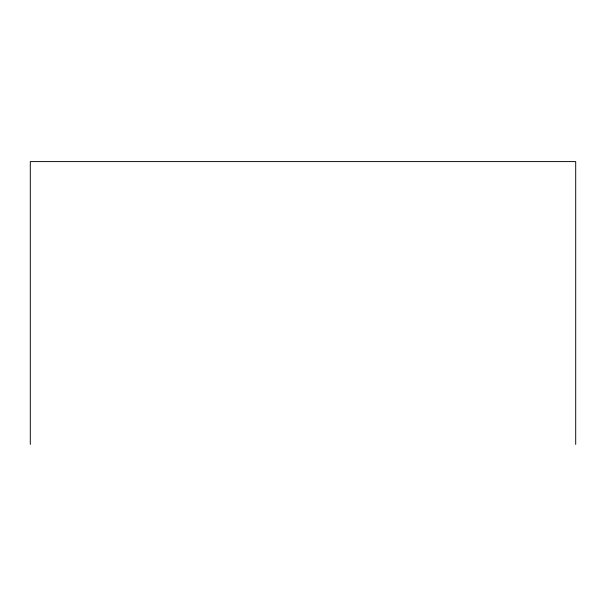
<?xml version="1.0" encoding="UTF-8"?>
<svg xmlns="http://www.w3.org/2000/svg" width="606" height="606" viewBox="0 0 606 606"><rect width="100%" height="100%" fill="white"/><g stroke="black" fill="none" stroke-linecap="round" stroke-linejoin="round"><path stroke-width="0.91" d="M575.7 444.403L575.7 161.597L30.3 161.597L30.3 444.403"/></g></svg>
